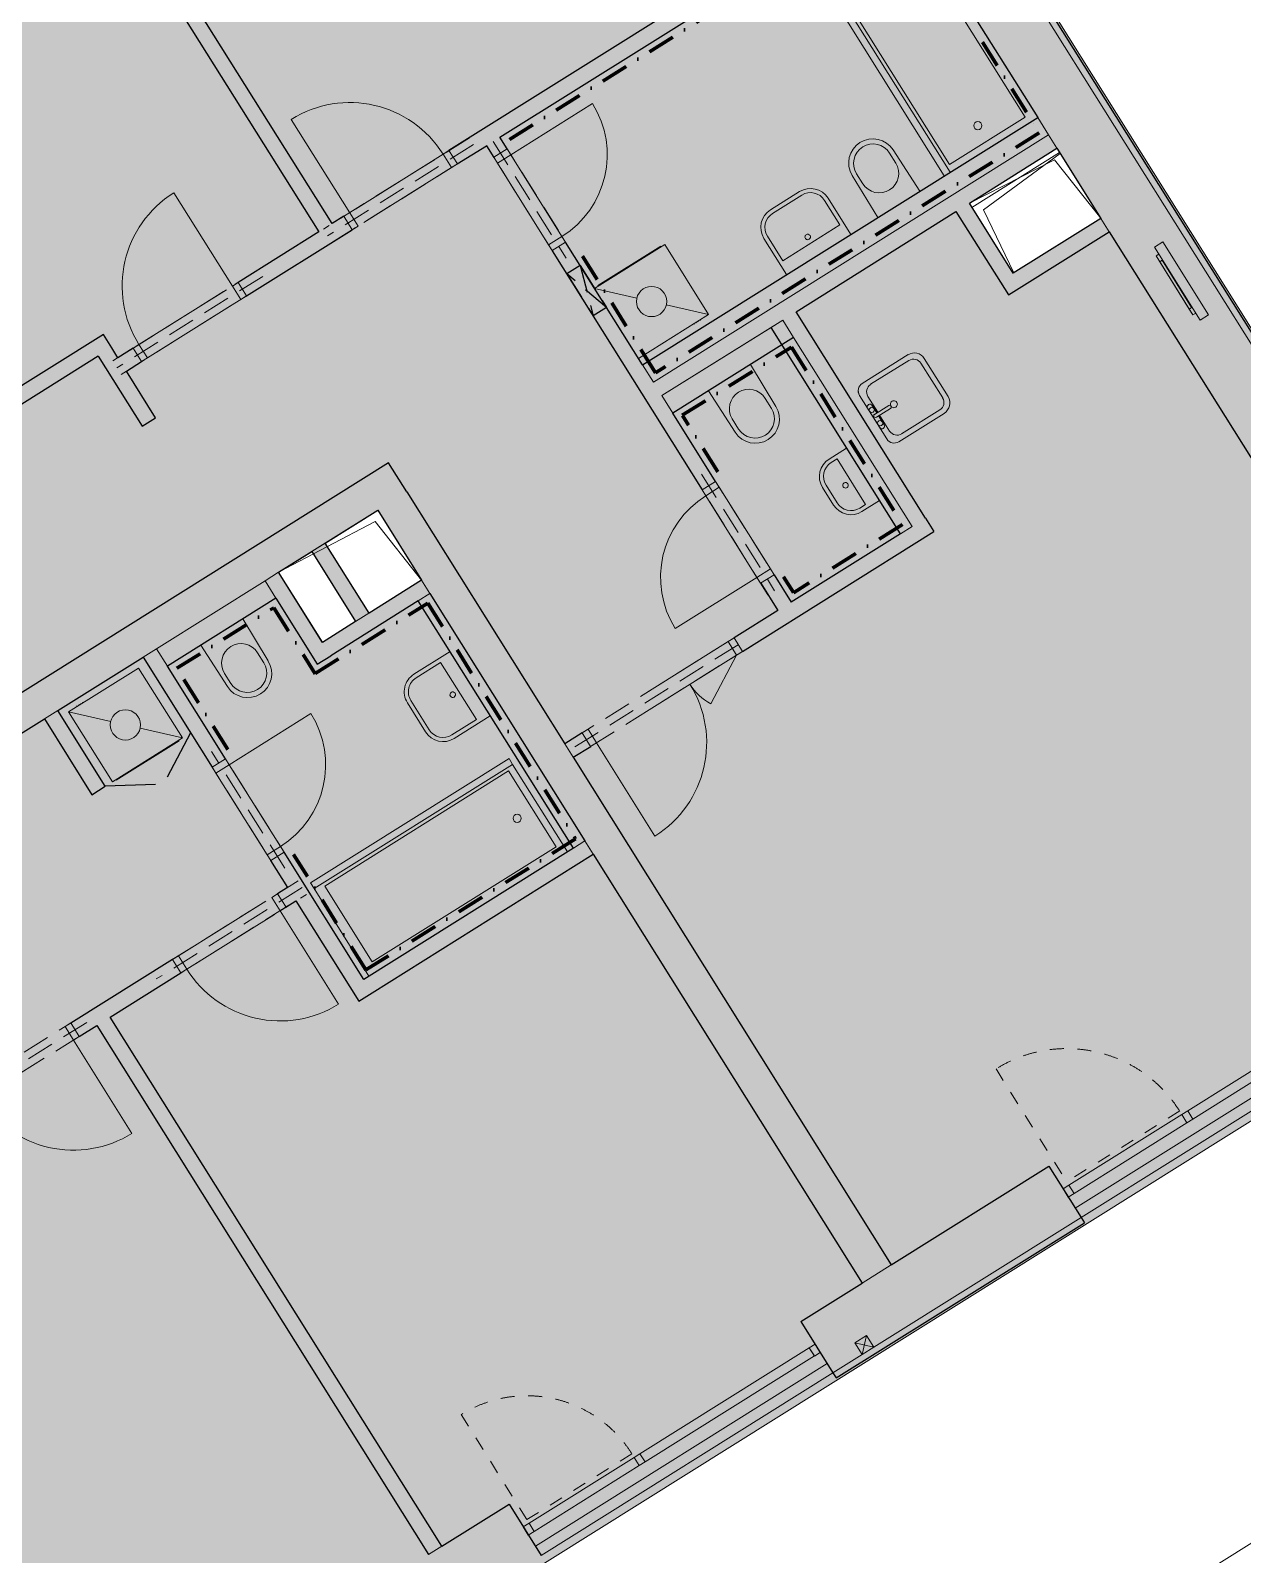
# Model space of a CAD drawing. Header units: millimetres. Extents: x -9129 to 220959, y -4760 to 72638.
# Drawn here: x 154762 to 163561, y 55183 to 66255 of the extents above; entities that cross this region are included whole.
import ezdxf

# ---------------------------------------------------------------- set-up
doc = ezdxf.new("R2010")
doc.units = ezdxf.units.MM
for name, pattern in [('HA_Dash_2mm-S1mm', [200, 100, -100]), ('HA_Dash_3mm-S1mm', [300, 200, -100]), ('HA_DashDot_2_2mm-S0_6mm', [1650, 750, -450, 0, -450]), ('HA_DashDot_4mm-S1mm', [400, 200, -100, 0, -100])]:
    doc.linetypes.add(name, pattern=pattern)
for name, color, linetype, lineweight in [('A-DETL-____-OTLN', 9, 'Continuous', 25), ('A-DETL-____-THIN', 9, 'Continuous', 9), ('A-DETL-GENF-OTLN', 9, 'Continuous', 9), ('A-DOOR-____-MCUT', 9, 'HA_DashDot_2_2mm-S0_6mm', 9), ('A-DOOR-____-OTLN', 9, 'Continuous', 9), ('A-DOOR-FRAM-MCUT', 9, 'Continuous', 9), ('A-FLOR-____-OTLN', 9, 'Continuous', 9), ('A-GENM-____-HDLN', 9, 'HA_Dash_3mm-S1mm', 9), ('A-GENM-____-MCUT', 9, 'HA_Dash_3mm-S1mm', 25), ('A-GENM-____-OTLN', 9, 'Continuous', 9), ('A-GLAZ-____-MCUT', 9, 'Continuous', 5), ('A-GLAZ-____-OTLN', 9, 'Continuous', 5), ('A-GLAZ-CURT-MCUT', 9, 'Continuous', 5), ('A-GLAZ-CURT-OTLN', 9, 'Continuous', 5), ('A-GLAZ-CWMG-MCUT', 9, 'Continuous', 5), ('A-GLAZ-CWMG-OTLN', 9, 'Continuous', 5), ('A-WALL-____-MCUT', 9, 'Continuous', 25), ('E-ELEC-FIXT-OTLN', 9, 'Continuous', 9), ('I-WALL-____-MCUT', 9, 'Continuous', 25), ('I-WALL-____-OTLN', 9, 'Continuous', 9), ('M-HVAC-DUCT-OTLN', 9, 'Continuous', 9), ('P-SANR-FIXT-OTLN', 9, 'Continuous', 9)]:
    doc.layers.add(name, color=color, linetype=linetype, lineweight=lineweight)

# ---------------------------------------------------------------- blocks, each defined once
blk = doc.blocks.new('HA_DR_Double_Swing_Solid - In_BJ_1200x2100_800-1652993-schema POHLEDU D_140_6400')
at = {"layer": 'A-DOOR-____-MCUT'}
for p, q in [((-600, 57.5), (600, 57.5)), ((-600, -57.5), (600, -57.5))]:
    blk.add_line(p, q, dxfattribs=at)
at = {"layer": 'A-DOOR-____-OTLN', "lineweight": 5}
for p, q in [((-253.6, -257.5), (-600, -57.5)), ((600, -857.5), (600, -57.5))]:
    blk.add_line(p, q, dxfattribs=at)
for centre, radius, start, end in [((-600, -57.5), 400, 330, 0), ((600, -57.5), 800, 180, 270)]:
    blk.add_arc(centre, radius, start, end, dxfattribs=at)
at = {"layer": 'A-DOOR-FRAM-MCUT'}
for p, q in [((-600, 57.5), (-650, 57.5)), ((-650, 57.5), (-650, -57.5)), ((-600, -57.5), (-600, 57.5)), ((650, 57.5), (600, 57.5)), ((600, 57.5), (600, -57.5)), ((650, -57.5), (650, 57.5)), ((-650, -57.5), (-600, -57.5)), ((600, -57.5), (650, -57.5))]:
    blk.add_line(p, q, dxfattribs=at)
blk = doc.blocks.new('HA_DR_Single_Swing_Solid - In_BJ_800x2100-2000412-schema POHLEDU D_140_6400')
at = {"layer": 'A-DOOR-____-MCUT'}
for p, q in [((-400, 57.5), (400, 57.5)), ((-400, -57.5), (400, -57.5))]:
    blk.add_line(p, q, dxfattribs=at)
at = {"layer": 'A-DOOR-____-OTLN', "lineweight": 5}
blk.add_line((400, -857.5), (400, -57.5), dxfattribs=at)
blk.add_arc((400, -57.5), 800, 180, 270, dxfattribs=at)
at = {"layer": 'A-DOOR-FRAM-MCUT'}
for p, q in [((-400, 57.5), (-450, 57.5)), ((-450, 57.5), (-450, -57.5)), ((-400, -57.5), (-400, 57.5)), ((450, 57.5), (400, 57.5)), ((400, 57.5), (400, -57.5)), ((450, -57.5), (450, 57.5)), ((-450, -57.5), (-400, -57.5)), ((400, -57.5), (450, -57.5))]:
    blk.add_line(p, q, dxfattribs=at)
blk = doc.blocks.new('HA_DR_Single_Swing_Solid - In_BJ_700x2100-2000416-schema POHLEDU D_140_6400')
at = {"layer": 'A-DOOR-____-MCUT'}
for p, q in [((-350, 57.5), (350, 57.5)), ((-350, -57.5), (350, -57.5))]:
    blk.add_line(p, q, dxfattribs=at)
at = {"layer": 'A-DOOR-____-OTLN', "lineweight": 5}
blk.add_line((350, -757.5), (350, -57.5), dxfattribs=at)
blk.add_arc((350, -57.5), 700, 180, 270, dxfattribs=at)
at = {"layer": 'A-DOOR-FRAM-MCUT'}
for p, q in [((-350, 57.5), (-400, 57.5)), ((-400, 57.5), (-400, -57.5)), ((-350, -57.5), (-350, 57.5)), ((400, 57.5), (350, 57.5)), ((350, 57.5), (350, -57.5)), ((400, -57.5), (400, 57.5)), ((-400, -57.5), (-350, -57.5)), ((350, -57.5), (400, -57.5))]:
    blk.add_line(p, q, dxfattribs=at)
blk = doc.blocks.new('HA_DR_Single_Swing_Solid - In_BJ_800x2100-2000414-schema POHLEDU D_140_6400')
at = {"layer": 'A-DOOR-____-MCUT'}
for p, q in [((-400, 57.5), (400, 57.5)), ((-400, -57.5), (400, -57.5))]:
    blk.add_line(p, q, dxfattribs=at)
at = {"layer": 'A-DOOR-____-OTLN', "lineweight": 5}
blk.add_line((400, 857.5), (400, 57.5), dxfattribs=at)
blk.add_arc((400, 57.5), 800, 90, 180, dxfattribs=at)
at = {"layer": 'A-DOOR-FRAM-MCUT'}
for p, q in [((-450, -57.5), (-450, 57.5)), ((-450, 57.5), (-400, 57.5)), ((-400, 57.5), (-400, -57.5)), ((400, 57.5), (450, 57.5)), ((400, -57.5), (400, 57.5)), ((450, 57.5), (450, -57.5)), ((-400, -57.5), (-450, -57.5)), ((450, -57.5), (400, -57.5))]:
    blk.add_line(p, q, dxfattribs=at)
blk = doc.blocks.new('HA_DR_Double_Swing_Solid - In_BJ_1200x2100_800-1652965-schema POHLEDU D_140_6400')
at = {"layer": 'A-DOOR-____-MCUT'}
for p, q in [((-600, 57.5), (600, 57.5)), ((-600, -57.5), (600, -57.5))]:
    blk.add_line(p, q, dxfattribs=at)
at = {"layer": 'A-DOOR-____-OTLN', "lineweight": 5}
for p, q in [((600, 857.5), (600, 57.5)), ((-253.6, 257.5), (-600, 57.5))]:
    blk.add_line(p, q, dxfattribs=at)
for centre, radius, start, end in [((600, 57.5), 800, 90, 180), ((-600, 57.5), 400, 360, 30)]:
    blk.add_arc(centre, radius, start, end, dxfattribs=at)
at = {"layer": 'A-DOOR-FRAM-MCUT'}
for p, q in [((-650, -57.5), (-650, 57.5)), ((-650, 57.5), (-600, 57.5)), ((-600, 57.5), (-600, -57.5)), ((600, 57.5), (650, 57.5)), ((600, -57.5), (600, 57.5)), ((650, 57.5), (650, -57.5)), ((-600, -57.5), (-650, -57.5)), ((650, -57.5), (600, -57.5))]:
    blk.add_line(p, q, dxfattribs=at)
blk = doc.blocks.new('HA_WD_SinglePanel - 625x1000-1653871-schema POHLEDU D_140_6400')
at = {"layer": 'A-GLAZ-____-MCUT'}
for p, q in [((-253, -25), (-253, 0)), ((-203, 0), (-203, -25)), ((202, -25), (202, 0)), ((252, 0), (252, -25)), ((-203, -25), (-253, -25)), ((202, -5), (-203, -5)), ((252, -25), (202, -25))]:
    blk.add_line(p, q, dxfattribs=at)
at = {"layer": 'A-GLAZ-____-OTLN'}
for p, q in [((-313, 70), (312, 70)), ((-313, 0), (-313, 70)), ((312, 0), (-313, 0)), ((-253, -25), (-253, 0)), ((252, 0), (252, -25)), ((312, 70), (312, 0)), ((-253, -25), (252, -25)), ((202, -25), (-203, -25))]:
    blk.add_line(p, q, dxfattribs=at)
blk = doc.blocks.new('ABMV_Toilet_WallHung - Default-1458606-schema POHLEDU D_140_6400')
at = {"layer": 'A-GENM-____-OTLN'}
for p, q in [((-50, 432), (-55, 75)), ((-16, 426), (-16, 340)), ((266, 340), (266, 426)), ((305, 75), (300, 432))]:
    blk.add_line(p, q, dxfattribs=at)
for centre, radius, start, end in [((125, 430), 175, 0.7323, 179.2677), ((125, 426), 141, 0, 180), ((125, 340), 141, 180, 360)]:
    blk.add_arc(centre, radius, start, end, dxfattribs=at)
blk = doc.blocks.new('ABMV_Toilet_WallHung - Default-1873337-schema POHLEDU D_140_6400')
at = {"layer": 'A-GENM-____-OTLN'}
for p, q in [((-50, 432), (-55, 75)), ((-16, 426), (-16, 340)), ((266, 340), (266, 426)), ((305, 75), (300, 432))]:
    blk.add_line(p, q, dxfattribs=at)
for centre, radius, start, end in [((125, 430), 175, 0.7323, 179.2677), ((125, 426), 141, 0, 180), ((125, 340), 141, 180, 360)]:
    blk.add_arc(centre, radius, start, end, dxfattribs=at)
blk = doc.blocks.new('ABMV_WashBasin_Generic - 550x460-1458630-schema POHLEDU D_140_6400')
at = {"layer": 'P-SANR-FIXT-OTLN'}
for p, q in [((250, 535), (0, 535)), ((0, 505), (250, 505)), ((-150, 385), (-150, 75)), ((-120, 175), (-120, 385)), ((370, 385), (370, 175)), ((400, 75), (400, 385)), ((370, 175), (-120, 175))]:
    blk.add_line(p, q, dxfattribs=at)
for centre, radius, start, end in [((0, 385), 150, 90, 180), ((0, 385), 120, 90, 180), ((250, 385), 150, 360, 90), ((250, 385), 120, 360, 90), ((125, 225), 20, 90, 270), ((125, 225), 20, 270, 90)]:
    blk.add_arc(centre, radius, start, end, dxfattribs=at)
blk = doc.blocks.new('ABMV_Bathtub_Generic - 800x1700-1406311-schema POHLEDU D_140_6400')
at = {"layer": 'P-SANR-FIXT-OTLN'}
for p, q in [((75, 50), (75, 1625)), ((75, 1625), (725, 1625)), ((75, 1625), (725, 1625)), ((75, 50), (75, 1625)), ((725, 1625), (725, 50)), ((725, 1625), (725, 50)), ((725, 50), (75, 50)), ((725, 50), (75, 50))]:
    blk.add_line(p, q, dxfattribs=at)
blk.add_circle((400, 180), 30, dxfattribs=at)
blk = doc.blocks.new('ABMV_Bathtub_Generic - 800x1700-V98-schema POHLEDU D_140_6400')
at = {"layer": 'P-SANR-FIXT-OTLN'}
for p, q in [((0, 1700), (750, 1700)), ((0, 1700), (750, 1700)), ((75, 50), (75, 1625)), ((75, 1625), (725, 1625)), ((75, 1625), (725, 1625)), ((75, 50), (75, 1625)), ((725, 1625), (725, 50)), ((725, 1625), (725, 50)), ((750, 0), (0, 0)), ((750, 0), (0, 0)), ((725, 50), (75, 50)), ((725, 50), (75, 50))]:
    blk.add_line(p, q, dxfattribs=at)
blk.add_circle((400, 180), 30, dxfattribs=at)
blk = doc.blocks.new('ABMV_WashBasin_Generic - 550x460-1459494-schema POHLEDU D_140_6400')
at = {"layer": 'P-SANR-FIXT-OTLN'}
for p, q in [((250, 510), (0, 510)), ((0, 480), (250, 480)), ((-150, 360), (-150, 50)), ((-120, 150), (-120, 360)), ((370, 360), (370, 150)), ((400, 50), (400, 360)), ((370, 150), (-120, 150))]:
    blk.add_line(p, q, dxfattribs=at)
for centre, radius, start, end in [((0, 360), 150, 90, 180), ((0, 360), 120, 90, 180), ((250, 360), 150, 360, 90), ((250, 360), 120, 360, 90), ((125, 200), 20, 90, 270), ((125, 200), 20, 270, 90)]:
    blk.add_arc(centre, radius, start, end, dxfattribs=at)
blk = doc.blocks.new('R_bathroom_washing_machine - 600x600x900-1420533-schema POHLEDU D_140_6400')
at = {"layer": 'E-ELEC-FIXT-OTLN'}
for p, q in [((78, 3), (678, 3)), ((78, 3), (300, -219)), ((108, 8), (648, 8)), ((108, 8), (108, 3)), ((648, 3), (648, 8)), ((678, 3), (678, -597)), ((455, -374), (678, -597)), ((678, -597), (78, -597)), ((555, -597), (555, -602)), ((572, -597), (572, -602)), ((580, -602), (580, -602)), ((580, -602), (580, -602)), ((580, -602), (580, -602)), ((580, -602), (580, -602)), ((587, -602), (587, -597)), ((605, -602), (605, -597))]:
    blk.add_line(p, q, dxfattribs=at)
blk.add_circle((378, -297), 110, dxfattribs=at)
blk = doc.blocks.new('Skříňka se dřezem_ pravoúhlá - 500 x 440mm-1420560-schema POHLEDU D_140_6400')
at = {"layer": 'P-SANR-FIXT-OTLN'}
for p, q in [((-234, 117), (-234, -271)), ((-234, 117), (-234, -271)), ((202, 180), (-171, 180)), ((202, 180), (-171, 180)), ((3, 133), (-133, 133)), ((92, 180), (-73, 180)), ((-73, 142), (3, 142)), ((3, 161), (3, 40)), ((28, 161), (28, 40)), ((28, 142), (92, 142)), ((164, 133), (28, 133)), ((266, -276), (266, 117)), ((266, -276), (266, 117)), ((-196, 69), (-196, -258)), ((228, -258), (228, 69)), ((-133, -322), (164, -322)), ((-145, -360), (181, -360)), ((-145, -360), (181, -360))]:
    blk.add_line(p, q, dxfattribs=at)
for centre, radius, start, end in [((-171, 117), 63.5, 90, 180), ((-171, 117), 63.5, 90, 180), ((-133, 69), 63.5, 90, 180), ((-73, 161), 19, 90, 270), ((-48, 161), 19, 360, 180), ((-48, 161), 19, 180, 0), ((16, 161), 12.7, 360, 180), ((66, 161), 19, 360, 180), ((66, 161), 19, 180, 360), ((92, 161), 19, 270, 90), ((164, 69), 63.5, 0, 90), ((202, 117), 63.5, 0, 90), ((202, 117), 63.5, 360, 90), ((16, 3), 25.4, 360, 180), ((16, 3), 25.4, 180, 0), ((16, 40), 12.7, 180, 0), ((-145, -271), 88.9, 180, 270), ((-145, -271), 88.9, 180, 270), ((-133, -258), 63.5, 180, 270), ((164, -258), 63.5, 270, 0), ((181, -276), 84.4, 270, 0), ((181, -276), 84.4, 270, 0)]:
    blk.add_arc(centre, radius, start, end, dxfattribs=at)
blk = doc.blocks.new('R_bathroom_washing_machine - 600x600x900-V101-schema POHLEDU D_140_6400')
at = {"layer": 'E-ELEC-FIXT-OTLN'}
for p, q in [((78, 3), (678, 3)), ((78, -597), (78, 3)), ((78, 3), (300, -219)), ((108, 8), (648, 8)), ((108, 8), (108, 3)), ((648, 3), (648, 8)), ((678, 3), (678, -597)), ((455, -374), (678, -597)), ((678, -597), (78, -597)), ((555, -597), (555, -602)), ((572, -597), (572, -602)), ((580, -602), (580, -602)), ((580, -602), (580, -602)), ((580, -602), (580, -602)), ((580, -602), (580, -602)), ((587, -602), (587, -597)), ((605, -602), (605, -597))]:
    blk.add_line(p, q, dxfattribs=at)
blk.add_circle((378, -297), 110, dxfattribs=at)
blk = doc.blocks.new('Systémový panel - Sklo-1479875-schema POHLEDU D_140_6400')
at = {"layer": 'A-GLAZ-CURT-MCUT'}
for p, q in [((-725, 70), (725, 70)), ((-725, 0), (-725, 70)), ((725, 0), (-725, 0)), ((725, 0), (725, 70))]:
    blk.add_line(p, q, dxfattribs=at)
blk = doc.blocks.new('Obdélníková příčel - 50x70mm EXT-1479396-schema POHLEDU D_140_6400')
at = {"layer": 'A-GLAZ-CWMG-MCUT'}
for p, q in [((0, 0), (-50, 0)), ((-50, 0), (-50, -70)), ((0, 0), (0, -70)), ((-50, -70), (0, -70))]:
    blk.add_line(p, q, dxfattribs=at)
blk = doc.blocks.new('Obdélníková příčel - 50x70mm EXT-1479397-schema POHLEDU D_140_6400')
at = {"layer": 'A-GLAZ-CWMG-MCUT'}
for p, q in [((0, 0), (-50, 0)), ((-50, 0), (-50, -70)), ((0, 0), (0, -70)), ((-50, -70), (0, -70))]:
    blk.add_line(p, q, dxfattribs=at)
blk = doc.blocks.new('ABMV_CW_Single_Swing_Generic - Ex_Glass_SKLOPNE-1529247-schema POHLEDU D_140_6400')
at = {"layer": 'A-DOOR-____-OTLN', "linetype": 'HA_Dash_2mm-S1mm', "lineweight": 5}
for p in [(-450, -30), (450, -930)]:
    blk.add_line(p, (450, -30), dxfattribs=at)
blk.add_arc((450, -30), 900, 180, 270, dxfattribs=at)
blk = doc.blocks.new('Obdélníková příčel - 50x70mm EXT-1479461-schema POHLEDU D_140_6400')
at = {"layer": 'A-GLAZ-CWMG-OTLN'}
for p, q in [((-22464, 53287), (-21702, 53765)), ((-22427, 53228), (-21665, 53706))]:
    blk.add_line(p, q, dxfattribs=at)
blk = doc.blocks.new('Obdélníková příčel - 50x70mm EXT-1479394-schema POHLEDU D_140_6400')
at = {"layer": 'A-GLAZ-CWMG-MCUT'}
for p, q in [((25, 0), (-25, 0)), ((-25, 0), (-25, -70)), ((25, 0), (25, -70)), ((-25, -70), (25, -70))]:
    blk.add_line(p, q, dxfattribs=at)
blk = doc.blocks.new('Systémový panel - Sklo-1481686-schema POHLEDU D_140_6400')
at = {"layer": 'A-GLAZ-CURT-MCUT'}
for p, q in [((-691, 70), (691, 70)), ((-691, 0), (-691, 70)), ((691, 0), (-691, 0)), ((691, 0), (691, 70))]:
    blk.add_line(p, q, dxfattribs=at)
blk = doc.blocks.new('ABMV_CW_Single_Swing_Generic - Ex_Glass_SKLOPNE-1529249-schema POHLEDU D_140_6400')
at = {"layer": 'A-DOOR-____-OTLN', "linetype": 'HA_Dash_2mm-S1mm', "lineweight": 5}
for p in [(-484, -30), (484, -997)]:
    blk.add_line(p, (484, -30), dxfattribs=at)
blk.add_arc((484, -30), 967, 180, 270, dxfattribs=at)
blk = doc.blocks.new('Obdélníková příčel - 50x70mm EXT-1481680-schema POHLEDU D_140_6400')
at = {"layer": 'A-GLAZ-CWMG-OTLN'}
for p, q in [((-15155, 57866), (-14335, 58379)), ((-15118, 57807), (-14298, 58320))]:
    blk.add_line(p, q, dxfattribs=at)
blk = doc.blocks.new('ABMV_WashBasin_Generic - 450x300-1459805-schema POHLEDU D_140_6400')
at = {"layer": 'P-SANR-FIXT-OTLN'}
for p, q in [((200, 350), (50, 350)), ((50, 320), (200, 320)), ((-100, 200), (-100, 50)), ((-70, 150), (-70, 200)), ((320, 150), (-70, 150)), ((320, 200), (320, 150)), ((350, 50), (350, 200))]:
    blk.add_line(p, q, dxfattribs=at)
for centre, radius, start, end in [((50, 200), 150, 90, 180), ((200, 200), 150, 360, 90), ((50, 200), 120, 90, 180), ((200, 200), 120, 360, 90), ((125, 200), 20, 90, 270), ((125, 200), 20, 270, 90)]:
    blk.add_arc(centre, radius, start, end, dxfattribs=at)
blk = doc.blocks.new('HA_GM_Shaft_Rectangle - Default-2017775-schema POHLEDU D_140_6400')
at = {"layer": 'A-DETL-GENF-OTLN'}
for p, q in [((0, 600), (60, 60)), ((60, 60), (850, 0))]:
    blk.add_line(p, q, dxfattribs=at)
at = {"layer": 'A-GENM-____-OTLN'}
for p, q in [((0, 600), (0, 0)), ((850, 600), (0, 600)), ((850, 0), (850, 600)), ((0, 0), (850, 0))]:
    blk.add_line(p, q, dxfattribs=at)
blk = doc.blocks.new('HA_GM_Tiling_LineBased - Generic Tiles-1951469-schema POHLEDU D_140_6400')
at = {"layer": 'A-GENM-____-OTLN', "linetype": 'HA_DashDot_4mm-S1mm', "lineweight": 80}
blk.add_line((50, -50), (745, -50), dxfattribs=at)
blk = doc.blocks.new('HA_GM_Tiling_LineBased - Generic Tiles-1951470-schema POHLEDU D_140_6400')
at = {"layer": 'A-GENM-____-OTLN', "linetype": 'HA_DashDot_4mm-S1mm', "lineweight": 80}
blk.add_line((50, -50), (880, -50), dxfattribs=at)
blk = doc.blocks.new('HA_GM_Tiling_LineBased - Generic Tiles-1951471-schema POHLEDU D_140_6400')
at = {"layer": 'A-GENM-____-OTLN', "linetype": 'HA_DashDot_4mm-S1mm', "lineweight": 80}
blk.add_line((50, -50), (615, -50), dxfattribs=at)
blk = doc.blocks.new('HA_GM_Tiling_LineBased - Generic Tiles-1951472-schema POHLEDU D_140_6400')
at = {"layer": 'A-GENM-____-OTLN', "linetype": 'HA_DashDot_4mm-S1mm', "lineweight": 80}
blk.add_line((-50, -50), (915, -50), dxfattribs=at)
blk = doc.blocks.new('HA_GM_Tiling_LineBased - Generic Tiles-1951465-schema POHLEDU D_140_6400')
at = {"layer": 'A-GENM-____-OTLN', "linetype": 'HA_DashDot_4mm-S1mm', "lineweight": 80}
blk.add_line((50, -50), (2070, -50), dxfattribs=at)
blk = doc.blocks.new('HA_GM_Tiling_LineBased - Generic Tiles-1951473-schema POHLEDU D_140_6400')
at = {"layer": 'A-GENM-____-OTLN', "linetype": 'HA_DashDot_4mm-S1mm', "lineweight": 80}
blk.add_line((50, -50), (1845, -50), dxfattribs=at)
blk = doc.blocks.new('HA_GM_Tiling_LineBased - Generic Tiles-1951463-schema POHLEDU D_140_6400')
at = {"layer": 'A-GENM-____-OTLN', "linetype": 'HA_DashDot_4mm-S1mm', "lineweight": 80}
blk.add_line((50, -50), (1040, -50), dxfattribs=at)
blk = doc.blocks.new('HA_GM_Tiling_LineBased - Generic Tiles-1951474-schema POHLEDU D_140_6400')
at = {"layer": 'A-GENM-____-OTLN', "linetype": 'HA_DashDot_4mm-S1mm', "lineweight": 80}
blk.add_line((50, -50), (535, -50), dxfattribs=at)
blk = doc.blocks.new('HA_GM_Tiling_LineBased - Generic Tiles-1951475-schema POHLEDU D_140_6400')
at = {"layer": 'A-GENM-____-OTLN', "linetype": 'HA_DashDot_4mm-S1mm', "lineweight": 80}
blk.add_line((50, -50), (985, -50), dxfattribs=at)
blk = doc.blocks.new('HA_GM_Tiling_LineBased - Generic Tiles-1951476-schema POHLEDU D_140_6400')
at = {"layer": 'A-GENM-____-OTLN', "linetype": 'HA_DashDot_4mm-S1mm', "lineweight": 80}
blk.add_line((50, -50), (1570, -50), dxfattribs=at)
blk = doc.blocks.new('HA_GM_Tiling_LineBased - Generic Tiles-1951477-schema POHLEDU D_140_6400')
at = {"layer": 'A-GENM-____-OTLN', "linetype": 'HA_DashDot_4mm-S1mm', "lineweight": 80}
blk.add_line((50, -50), (185, -50), dxfattribs=at)
blk = doc.blocks.new('HA_GM_Tiling_LineBased - Generic Tiles-1678942-schema POHLEDU D_140_6400')
at = {"layer": 'A-GENM-____-OTLN', "linetype": 'HA_DashDot_4mm-S1mm', "lineweight": 80}
blk.add_line((50, -50), (3335, -50), dxfattribs=at)
blk = doc.blocks.new('HA_GM_Tiling_LineBased - Generic Tiles-1681956-schema POHLEDU D_140_6400')
at = {"layer": 'A-GENM-____-OTLN', "linetype": 'HA_DashDot_4mm-S1mm', "lineweight": 80}
blk.add_line((50, -50), (825, -50), dxfattribs=at)
blk = doc.blocks.new('HA_GM_Tiling_LineBased - Generic Tiles-1682139-schema POHLEDU D_140_6400')
at = {"layer": 'A-GENM-____-OTLN', "linetype": 'HA_DashDot_4mm-S1mm', "lineweight": 80}
blk.add_line((50, -50), (1150, -50), dxfattribs=at)
blk = doc.blocks.new('HA_GM_Shaft_Rectangle - Default-2017767-schema POHLEDU D_140_6400')
at = {"layer": 'A-DETL-GENF-OTLN'}
for p, q in [((0, 600), (60, 60)), ((60, 60), (750, 0))]:
    blk.add_line(p, q, dxfattribs=at)
at = {"layer": 'A-GENM-____-OTLN'}
for p, q in [((0, 600), (0, 0)), ((750, 600), (0, 600)), ((750, 0), (750, 600)), ((0, 0), (750, 0))]:
    blk.add_line(p, q, dxfattribs=at)
blk = doc.blocks.new('TB_Porotherm KP11_5_1500mm - TB_Porotherm KP11_5_1500mm-1850986-schema POHLEDU D_140_6400')
at = {"layer": 'A-GENM-____-HDLN'}
for p, q in [((750, 57.5), (-750, 57.5)), ((-750, 0), (750, 0)), ((-750, -57.5), (750, -57.5))]:
    blk.add_line(p, q, dxfattribs=at)
blk = doc.blocks.new('TB_Porotherm KP11_5_1250mm - TB_Porotherm KP11_5_1250mm-1850985-schema POHLEDU D_140_6400')
at = {"layer": 'A-GENM-____-HDLN'}
for p, q in [((625, 57.5), (-625, 57.5)), ((-625, 0), (625, 0)), ((-625, -57.5), (625, -57.5))]:
    blk.add_line(p, q, dxfattribs=at)
blk = doc.blocks.new('TB_Porotherm KP11_5_1000mm - TB_Porotherm KP11_5_1000mm-1850984-schema POHLEDU D_140_6400')
at = {"layer": 'A-GENM-____-HDLN'}
for p, q in [((500, 57.5), (-500, 57.5)), ((-500, 0), (500, 0)), ((-500, -57.5), (500, -57.5))]:
    blk.add_line(p, q, dxfattribs=at)
blk = doc.blocks.new('TB_Porotherm KP11_5_1500mm - TB_Porotherm KP11_5_1500mm-1841486-schema POHLEDU D_140_6400')
at = {"layer": 'A-GENM-____-HDLN'}
for p, q in [((-750, 57.5), (750, 57.5)), ((-750, 0), (750, 0)), ((750, -57.5), (-750, -57.5))]:
    blk.add_line(p, q, dxfattribs=at)
blk = doc.blocks.new('TB_Porotherm KP11_5_1000mm - TB_Porotherm KP11_5_1000mm-1834151-schema POHLEDU D_140_6400')
at = {"layer": 'A-GENM-____-HDLN'}
for p, q in [((-500, 57.5), (500, 57.5)), ((-500, 0), (500, 0)), ((500, -57.5), (-500, -57.5))]:
    blk.add_line(p, q, dxfattribs=at)
blk = doc.blocks.new('HA_GM_Opening_Rectangle_WallBased - Default-1930727-schema POHLEDU D_140_6400')
at = {"layer": 'A-GENM-____-MCUT'}
for p, q in [((305, 57.5), (-55, -57.5)), ((-55, 57.5), (305, -57.5)), ((-55, 57.5), (-55, -57.5)), ((-55, 57.5), (305, 57.5)), ((305, 57.5), (305, -57.5)), ((-55, -57.5), (305, -57.5))]:
    blk.add_line(p, q, dxfattribs=at)
blk = doc.blocks.new('185-01_OBJEKT D_Central_rvt-5-schema POHLEDU D_140_6400')
at = {"layer": 'A-DETL-____-OTLN'}
for p, q in [((-21532, 61152), (-21703, 60830)), ((-21786, 60778), (-22151, 60764))]:
    blk.add_line(p, q, dxfattribs=at)
at = {"layer": 'A-FLOR-____-OTLN'}
for p, q in [((-15109, 57699), (-12991, 59026)), ((-19029, 55244), (-16910, 56571))]:
    blk.add_line(p, q, dxfattribs=at)
at = {"layer": 'A-WALL-____-MCUT'}
for p, q in [((-16086, 67660), (-12848, 62491)), ((-16418, 67276), (-15382, 65623)), ((-15242, 65399), (-14923, 64890)), ((-14862, 64793), (-13259, 62233)), ((-16445, 57288), (-15301, 58005)), ((-15301, 58005), (-15067, 57632)), ((-16844, 56466), (-15043, 57594)), ((-15067, 57632), (-15043, 57594)), ((-17102, 56877), (-16657, 57155)), ((-17102, 56877), (-16868, 56504)), ((-16868, 56504), (-16844, 56466)), ((-19708, 55244), (-19220, 55550)), ((-19220, 55550), (-18987, 55177))]:
    blk.add_line(p, q, dxfattribs=at)
at = {"layer": 'A-WALL-____-MCUT', "lineweight": 9}
for p, q in [((-12886, 62467), (-16124, 67636)), ((-16124, 67636), (-12886, 62467)), ((-15303, 65496), (-15382, 65623)), ((-15303, 65496), (-18172, 63699)), ((-18172, 63699), (-15303, 65496)), ((-15242, 65399), (-15303, 65496)), ((-14862, 64793), (-14923, 64890)), ((-18110, 63602), (-17233, 64151)), ((-17233, 64151), (-17318, 64098)), ((-17233, 64151), (-17154, 64024)), ((-17154, 64024), (-17233, 64151)), ((-17233, 64151), (-17154, 64024)), ((-18110, 63602), (-17318, 64098)), ((-17154, 64024), (-16294, 62651)), ((-17154, 64024), (-16294, 62651)), ((-18251, 63826), (-18172, 63699)), ((-18031, 63475), (-18110, 63602)), ((-16294, 62651), (-16379, 62598)), ((-20652, 62470), (-20555, 62531)), ((-21779, 61764), (-20991, 62258)), ((-20991, 62258), (-21779, 61764)), ((-20991, 62258), (-20894, 62319)), ((-20912, 62130), (-20991, 62258)), ((-19794, 62164), (-19855, 62261)), ((-19794, 62164), (-19879, 62111)), ((-21877, 61703), (-21779, 61764)), ((-21779, 61764), (-21700, 61637)), ((-22593, 61254), (-22496, 61315)), ((-18815, 61072), (-18754, 60975)), ((-18669, 60367), (-18753, 60314)), ((-18608, 60270), (-18669, 60367)), ((-16572, 56689), (-15067, 57632)), ((-15067, 57632), (-16572, 56689)), ((-16657, 57155), (-16445, 57288)), ((-16868, 56504), (-16657, 56636)), ((-16657, 56636), (-16868, 56504)), ((-19805, 55183), (-19708, 55244))]:
    blk.add_line(p, q, dxfattribs=at)
at = {"layer": 'I-WALL-____-MCUT'}
for p, q in [((-16479, 67373), (-19657, 65383)), ((-22133, 67236), (-20602, 64791)), ((-20504, 64852), (-22036, 67297)), ((-19286, 65479), (-16418, 67276)), ((-18251, 63826), (-15382, 65623)), ((-19233, 65394), (-19286, 65479)), ((-19596, 65285), (-19384, 65418)), ((-19384, 65418), (-19331, 65333)), ((-15877, 65001), (-15242, 65399)), ((-15559, 64492), (-15877, 65001)), ((-20419, 64905), (-20504, 64852)), ((-17136, 64212), (-15975, 64939)), ((-15975, 64939), (-15595, 64334)), ((-14923, 64890), (-15559, 64492)), ((-20602, 64791), (-21186, 64425)), ((-21125, 64327), (-20358, 64807)), ((-15498, 64395), (-14862, 64793)), ((-18251, 63826), (-18809, 64716)), ((-18906, 64655), (-17818, 62918)), ((-15595, 64334), (-15498, 64395)), ((-16196, 62712), (-17136, 64212)), ((-22165, 64047), (-24492, 62590)), ((-22104, 63950), (-22165, 64047)), ((-17154, 64024), (-18031, 63475)), ((-16379, 62598), (-17318, 64098)), ((-22202, 63889), (-24431, 62493)), ((-22202, 63889), (-21883, 63380)), ((-22059, 63878), (-22104, 63950)), ((-21949, 63947), (-22059, 63878)), ((-21998, 63780), (-21888, 63849)), ((-21786, 63441), (-21998, 63780)), ((-21883, 63380), (-21786, 63441)), ((-17720, 62979), (-18031, 63475)), ((-20094, 63114), (-23488, 60988)), ((-19962, 62903), (-20094, 63114)), ((-19962, 62903), (-18815, 61072)), ((-20555, 62531), (-20173, 62770)), ((-20173, 62770), (-19855, 62261)), ((-16196, 62712), (-16135, 62615)), ((-17525, 61744), (-16135, 62615)), ((-16379, 62598), (-17171, 62102)), ((-20894, 62319), (-20652, 62470)), ((-20652, 62470), (-20334, 61961)), ((-20236, 62022), (-20555, 62531)), ((-20575, 61810), (-20894, 62319)), ((-19855, 62261), (-20236, 62022)), ((-17393, 62240), (-17268, 62041)), ((-17296, 62301), (-17171, 62102)), ((-20912, 62130), (-21700, 61637)), ((-20912, 62130), (-20612, 61652)), ((-19794, 62164), (-18669, 60367)), ((-19794, 62164), (-18669, 60367)), ((-19879, 62111), (-20514, 61713)), ((-18753, 60314), (-19879, 62111)), ((-17268, 62041), (-17586, 61842)), ((-20334, 61961), (-20575, 61810)), ((-22496, 61315), (-21877, 61703)), ((-21877, 61703), (-21375, 60902)), ((-20612, 61652), (-20514, 61713)), ((-21278, 60963), (-21700, 61637)), ((-23568, 60644), (-22593, 61254)), ((-22593, 61254), (-22248, 60703)), ((-22151, 60764), (-22496, 61315)), ((-18688, 61152), (-18815, 61072)), ((-18754, 60975), (-18627, 61054)), ((-18754, 60975), (-16445, 57288)), ((-22248, 60703), (-22151, 60764)), ((-20275, 59361), (-20853, 60285)), ((-18753, 60314), (-20275, 59361)), ((-20214, 59264), (-18608, 60270)), ((-18608, 60270), (-16657, 57155)), ((-20951, 60224), (-20829, 60029)), ((-20829, 60029), (-20901, 59984)), ((-20840, 59887), (-20768, 59932)), ((-20768, 59932), (-20311, 59203)), ((-21663, 59506), (-22401, 59044)), ((-22115, 59088), (-21602, 59409)), ((-20311, 59203), (-20214, 59264)), ((-22340, 58947), (-22212, 59027)), ((-22212, 59027), (-19805, 55183)), ((-19708, 55244), (-22115, 59088))]:
    blk.add_line(p, q, dxfattribs=at)
at = {"layer": 'I-WALL-____-OTLN'}
for p, q in [((-16060, 65199), (-16963, 66639)), ((-16894, 66623), (-16018, 65225)), ((-20661, 60063), (-19220, 60966)), ((-19194, 60923), (-20635, 60021)), ((-19194, 60923), (-19220, 60966)), ((-20635, 60021), (-20661, 60063))]:
    blk.add_line(p, q, dxfattribs=at)
at = {"layer": 'M-HVAC-DUCT-OTLN', "lineweight": 5}
for p, q in [((-16709, 56721), (-16625, 56774)), ((-16709, 56721), (-16572, 56689)), ((-16656, 56636), (-16709, 56721)), ((-16656, 56636), (-16625, 56774)), ((-16572, 56689), (-16656, 56636)), ((-16625, 56774), (-16572, 56689))]:
    blk.add_line(p, q, dxfattribs=at)
at = {"layer": 'A-DOOR-____-OTLN', "lineweight": 9}
for name, p, rotation in [('HA_DR_Single_Swing_Solid - In_BJ_800x2100-2000412-schema POHLEDU D_140_6400', (-20007, 65095), 212.0611111111112), ('HA_DR_Single_Swing_Solid - In_BJ_700x2100-2000416-schema POHLEDU D_140_6400', (-19070, 65025), 122.0611111111113), ('HA_DR_Single_Swing_Solid - In_BJ_800x2100-2000414-schema POHLEDU D_140_6400', (-21537, 64137), 32.0611111111112), ('HA_DR_Single_Swing_Solid - In_BJ_700x2100-2000416-schema POHLEDU D_140_6400', (-17557, 62609), 302.0611111111114), ('HA_DR_Double_Swing_Solid - In_BJ_1200x2100_800-1652965-schema POHLEDU D_140_6400', (-18107, 61448), 212.0611111111112), ('HA_DR_Single_Swing_Solid - In_BJ_700x2100-2000416-schema POHLEDU D_140_6400', (-21114, 60594), 122.061111111111), ('HA_DR_Single_Swing_Solid - In_BJ_800x2100-2000412-schema POHLEDU D_140_6400', (-21251, 59696), 32.0611111111109), ('ABMV_CW_Single_Swing_Generic - Ex_Glass_SKLOPNE-1529249-schema POHLEDU D_140_6400', (-14745, 58123), 212.0611111111105), ('HA_DR_Double_Swing_Solid - In_BJ_1200x2100_800-1652993-schema POHLEDU D_140_6400', (-22921, 58651), 32.0611111111109), ('ABMV_CW_Single_Swing_Generic - Ex_Glass_SKLOPNE-1529247-schema POHLEDU D_140_6400', (-18693, 55650), 212.0611111111105)]:
    blk.add_blockref(name, p, dxfattribs=dict(at, rotation=rotation))
at = {"layer": 'A-GENM-____-OTLN', "lineweight": 9}
for name, p, rotation in [('HA_GM_Tiling_LineBased - Generic Tiles-1678942-schema POHLEDU D_140_6400', (-19286, 65479), 32.06111111111093), ('HA_GM_Tiling_LineBased - Generic Tiles-1681956-schema POHLEDU D_140_6400', (-15767, 66238), 302.061111111111), ('TB_Porotherm KP11_5_1250mm - TB_Porotherm KP11_5_1250mm-1850985-schema POHLEDU D_140_6400', (-20007, 65095), 212.0611111111107), ('TB_Porotherm KP11_5_1000mm - TB_Porotherm KP11_5_1000mm-1834151-schema POHLEDU D_140_6400', (-19070, 65025), 302.0611111111114), ('HA_GM_Tiling_LineBased - Generic Tiles-1678942-schema POHLEDU D_140_6400', (-15303, 65496), 212.0611111111109), ('HA_GM_Shaft_Rectangle - Default-2017767-schema POHLEDU D_140_6400', (-15242, 65399), 212.0611111111116), ('HA_GM_Tiling_LineBased - Generic Tiles-1682139-schema POHLEDU D_140_6400', (-18172, 63699), 122.061111111111), ('TB_Porotherm KP11_5_1250mm - TB_Porotherm KP11_5_1250mm-1850985-schema POHLEDU D_140_6400', (-21537, 64137), 212.0611111111107), ('HA_GM_Opening_Rectangle_WallBased - Default-1930727-schema POHLEDU D_140_6400', (-18722, 64470), 302.0611111111114), ('HA_GM_Tiling_LineBased - Generic Tiles-1951475-schema POHLEDU D_140_6400', (-18031, 63475), 32.06111111111108), ('HA_GM_Tiling_LineBased - Generic Tiles-1951476-schema POHLEDU D_140_6400', (-17154, 64024), 302.061111111111), ('HA_GM_Tiling_LineBased - Generic Tiles-1951474-schema POHLEDU D_140_6400', (-17720, 62979), 122.0611111111109), ('TB_Porotherm KP11_5_1000mm - TB_Porotherm KP11_5_1000mm-1834151-schema POHLEDU D_140_6400', (-17557, 62609), 302.0611111111114), ('HA_GM_Shaft_Rectangle - Default-2017775-schema POHLEDU D_140_6400', (-20173, 62770), 212.0611111111116), ('HA_GM_Tiling_LineBased - Generic Tiles-1951475-schema POHLEDU D_140_6400', (-16294, 62651), 212.061111111111), ('HA_GM_Tiling_LineBased - Generic Tiles-1951477-schema POHLEDU D_140_6400', (-17171, 62102), 122.0611111111111), ('HA_GM_Tiling_LineBased - Generic Tiles-1951470-schema POHLEDU D_140_6400', (-21700, 61637), 32.06111111111108), ('HA_GM_Tiling_LineBased - Generic Tiles-1951471-schema POHLEDU D_140_6400', (-20912, 62130), 302.0611111111109), ('HA_GM_Tiling_LineBased - Generic Tiles-1951472-schema POHLEDU D_140_6400', (-20612, 61652), 32.06111111111108), ('HA_GM_Tiling_LineBased - Generic Tiles-1951465-schema POHLEDU D_140_6400', (-19794, 62164), 302.061111111111), ('TB_Porotherm KP11_5_1500mm - TB_Porotherm KP11_5_1500mm-1841486-schema POHLEDU D_140_6400', (-18107, 61448), 32.06111111111186), ('HA_GM_Tiling_LineBased - Generic Tiles-1951469-schema POHLEDU D_140_6400', (-21278, 60963), 122.0611111111109), ('TB_Porotherm KP11_5_1000mm - TB_Porotherm KP11_5_1000mm-1850984-schema POHLEDU D_140_6400', (-21114, 60594), 122.0611111111109), ('HA_GM_Tiling_LineBased - Generic Tiles-1951473-schema POHLEDU D_140_6400', (-18669, 60367), 212.0611111111108), ('HA_GM_Tiling_LineBased - Generic Tiles-1951463-schema POHLEDU D_140_6400', (-20275, 59361), 122.061111111111), ('TB_Porotherm KP11_5_1250mm - TB_Porotherm KP11_5_1250mm-1850985-schema POHLEDU D_140_6400', (-21251, 59696), 212.0611111111103), ('TB_Porotherm KP11_5_1500mm - TB_Porotherm KP11_5_1500mm-1850986-schema POHLEDU D_140_6400', (-22921, 58651), 212.0611111111103)]:
    blk.add_blockref(name, p, dxfattribs=dict(at, rotation=rotation))
at = {"layer": 'A-GLAZ-____-OTLN', "lineweight": 9, "rotation": 302.0611111111111}
blk.add_blockref('HA_WD_SinglePanel - 625x1000-1653871-schema POHLEDU D_140_6400', (-14367, 64416), dxfattribs=at)
at = {"layer": 'A-GLAZ-CURT-OTLN', "lineweight": 9, "rotation": 212.0611111111105}
for name, p in [('Systémový panel - Sklo-1481686-schema POHLEDU D_140_6400', (-13707, 58773)), ('Systémový panel - Sklo-1479875-schema POHLEDU D_140_6400', (-17655, 56300))]:
    blk.add_blockref(name, p, dxfattribs=at)
at = {"layer": 'A-GLAZ-CWMG-OTLN', "lineweight": 9}
for name, p in [('Obdélníková příčel - 50x70mm EXT-1481680-schema POHLEDU D_140_6400', (0, 0)), ('Obdélníková příčel - 50x70mm EXT-1479461-schema POHLEDU D_140_6400', (3390, 2123))]:
    blk.add_blockref(name, p, dxfattribs=at)
at = {"layer": 'A-GLAZ-CWMG-OTLN', "lineweight": 9, "extrusion": (0, 0, -1), "rotation": 327.9388888888895}
for name, p in [('Obdélníková příčel - 50x70mm EXT-1479394-schema POHLEDU D_140_6400', (14314, 58393)), ('Obdélníková příčel - 50x70mm EXT-1479396-schema POHLEDU D_140_6400', (15197, 57839)), ('Obdélníková příčel - 50x70mm EXT-1479394-schema POHLEDU D_140_6400', (18291, 55902)), ('Obdélníková příčel - 50x70mm EXT-1479396-schema POHLEDU D_140_6400', (19117, 55384))]:
    blk.add_blockref(name, p, dxfattribs=at)
at = {"layer": 'A-GLAZ-CWMG-OTLN', "lineweight": 9, "rotation": 32.06111111111048}
blk.add_blockref('Obdélníková příčel - 50x70mm EXT-1479397-schema POHLEDU D_140_6400', (-16998, 56711), dxfattribs=at)
at = {"layer": 'E-ELEC-FIXT-OTLN', "lineweight": 9}
for name, p, rotation in [('R_bathroom_washing_machine - 600x600x900-1420533-schema POHLEDU D_140_6400', (-18663, 64337), 32.06111111111193), ('R_bathroom_washing_machine - 600x600x900-V101-schema POHLEDU D_140_6400', (-21527, 61159), 212.0611111111117)]:
    blk.add_blockref(name, p, dxfattribs=dict(at, rotation=rotation))
at = {"layer": 'P-SANR-FIXT-OTLN', "lineweight": 9}
for name, p, rotation in [('ABMV_Bathtub_Generic - 800x1700-1406311-schema POHLEDU D_140_6400', (-16060, 65199), 32.06111107505555), ('ABMV_Toilet_WallHung - Default-1458606-schema POHLEDU D_140_6400', (-16457, 64862), 32.06111111111093), ('ABMV_WashBasin_Generic - 550x460-1458630-schema POHLEDU D_140_6400', (-17038, 64498), 32.06111111111093), ('Skříňka se dřezem_ pravoúhlá - 500 x 440mm-1420560-schema POHLEDU D_140_6400', (-16415, 63528), 122.0611111111111), ('ABMV_Toilet_WallHung - Default-1873337-schema POHLEDU D_140_6400', (-17554, 63862), 212.0611111111112), ('ABMV_WashBasin_Generic - 450x300-1459805-schema POHLEDU D_140_6400', (-16541, 62951), 122.061111111111), ('ABMV_Toilet_WallHung - Default-1873337-schema POHLEDU D_140_6400', (-21240, 62014), 212.0611111111109), ('ABMV_WashBasin_Generic - 550x460-1459494-schema POHLEDU D_140_6400', (-19393, 61430), 122.0611111111111), ('ABMV_Bathtub_Generic - 800x1700-V98-schema POHLEDU D_140_6400', (-18796, 60288), 122.0611111111113)]:
    blk.add_blockref(name, p, dxfattribs=dict(at, rotation=rotation))
blk = doc.blocks.new('HA_GM_Shaft_Rectangle - Default-2322386-schema POHLEDU D_140_6400')
at = {"layer": 'A-DETL-GENF-OTLN'}
for p, q in [((4, -564), (60, -60)), ((60, -60), (750, -8))]:
    blk.add_line(p, q, dxfattribs=at)
at = {"layer": 'A-GENM-____-OTLN'}
blk.add_line((0, 0), (750, 0), dxfattribs=at)

msp = doc.modelspace()

# ---------------------------------------------------------------- hatches: boundary and pattern name
at = {"layer": 'A-DETL-GENF-OTLN'}
h = msp.add_hatch(color=7, dxfattribs=at)
h.paths.add_polyline_path([(142397, 45043), (166213, 59956), (159599, 70504), (135792, 55591), (142386, 45061)])
h.paths.add_polyline_path([(139558, 50518), (139266, 50984), (139901, 51382), (140193, 50916), (139572, 50526)])
h.paths.add_polyline_path([(144083, 53795), (143765, 54303), (144146, 54542), (144465, 54034), (144094, 53801)])
h.paths.add_polyline_path([(144562, 54095), (144244, 54603), (144485, 54754), (144804, 54246), (144648, 54148)])
h.paths.add_polyline_path([(150220, 57656), (149909, 58152), (150418, 58470), (150728, 57974), (150329, 57725)])
h.paths.add_polyline_path([(146059, 57941), (145678, 58551), (147482, 59681), (147864, 59071), (146115, 57976)])
h.paths.add_polyline_path([(150940, 58107), (150630, 58603), (151138, 58921), (151449, 58426), (151001, 58145)])
h.paths.add_polyline_path([(149729, 60239), (149591, 60459), (152760, 62445), (152898, 62224), (150080, 60459)])
h.paths.add_polyline_path([(156880, 61810), (156562, 62319), (156803, 62470), (157122, 61961), (156941, 61848)])
h.paths.add_polyline_path([(157219, 62022), (156901, 62531), (157282, 62770), (157601, 62261), (157360, 62111)])
h.paths.add_polyline_path([(152653, 62109), (152709, 62126), (152748, 62169), (152761, 62226), (152744, 62282), (152702, 62321), (152645, 62334), (152589, 62317), (152550, 62275), (152537, 62218), (152554, 62162), (152596, 62122), (152624, 62112)])
h.paths.add_polyline_path([(152652, 62142), (152612, 62151), (152581, 62179), (152570, 62224), (152578, 62259), (152607, 62290), (152646, 62302), (152687, 62292), (152717, 62264), (152729, 62224), (152720, 62184), (152692, 62154), (152653, 62142)])
h.paths.add_polyline_path([(161897, 64492), (161578, 65001), (162214, 65399), (162533, 64890), (162153, 64652)])

# ---------------------------------------------------------------- linework, layer by layer
at = {"layer": 'A-DETL-____-THIN'}
for p, q in [((166213, 59956), (159605, 70508)), ((142397, 45043), (166213, 59956))]:
    msp.add_line(p, q, dxfattribs=at)
at = {"layer": 'A-FLOR-____-OTLN'}
for p, q in [((164507, 58959), (162389, 57632)), ((158640, 52144), (167543, 57720)), ((160588, 56504), (158469, 55176))]:
    msp.add_line(p, q, dxfattribs=at)

# ---------------------------------------------------------------- block references
at = {"color": 50, "lineweight": 5}
msp.add_blockref('185-01_OBJEKT D_Central_rvt-5-schema POHLEDU D_140_6400', (177456, 0), dxfattribs=at)
at = {"layer": 'A-GENM-____-OTLN', "lineweight": 5, "rotation": 32.06124947745553}
msp.add_blockref('HA_GM_Shaft_Rectangle - Default-2322386-schema POHLEDU D_140_6400', (161597, 64970), dxfattribs=at)

doc.saveas('drawing.dxf')
